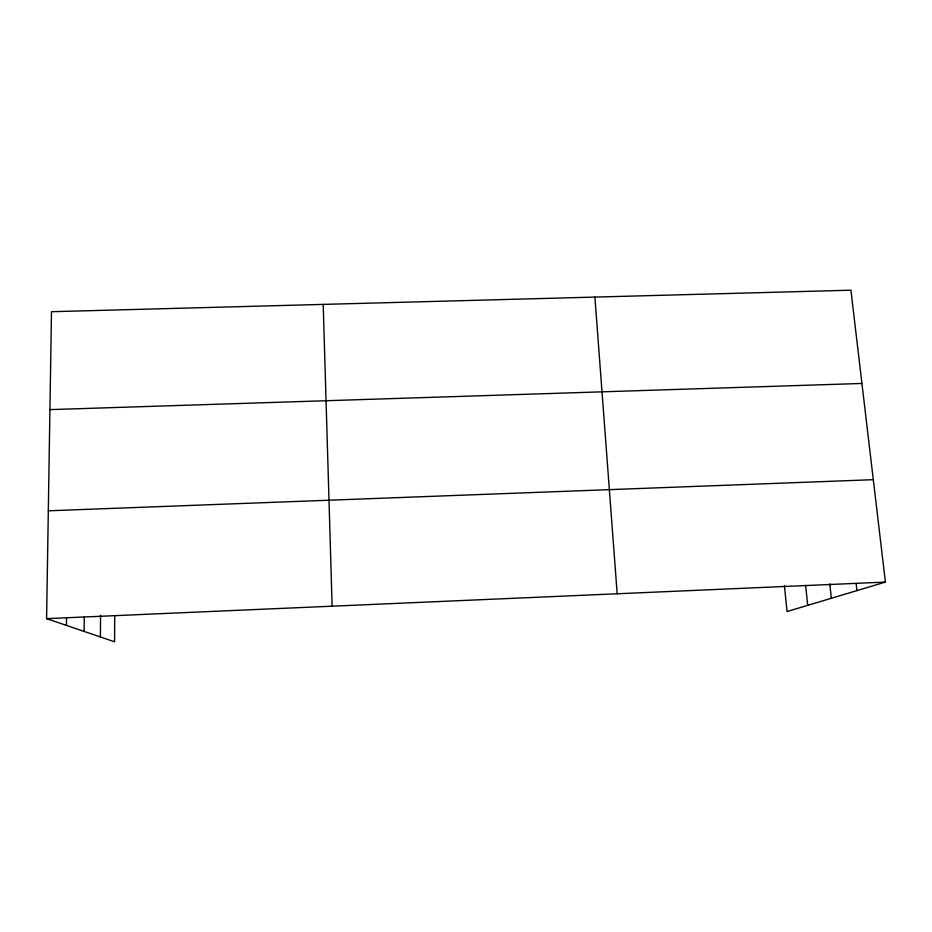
<?xml version="1.0" encoding="UTF-8"?>
<svg xmlns="http://www.w3.org/2000/svg" width="932" height="932" viewBox="0 0 932 932"><rect width="100%" height="100%" fill="white"/><g stroke="black" fill="none" stroke-linecap="round" stroke-linejoin="round"><path stroke-width="1.4" d="M114.706 615.819L114.578 641.798L46.6 618.638L51.481 311.707L850.916 290.202L885.4 582.081L787.051 611.532L784.429 585.762M100.4 636.964L100.551 615.295M84.125 631.418L84.264 617.066M66.417 625.384L66.51 618.126M46.6 618.638L885.4 582.081M48.313 510.806L873.307 479.689M49.92 409.626L861.937 383.46M856.1 583.385L856.916 590.608M829.783 583.921L831.344 598.274M805.621 585.343L807.718 605.346M594.896 297.087L617.182 593.766M323.206 304.391L332.13 606.196"/></g></svg>
